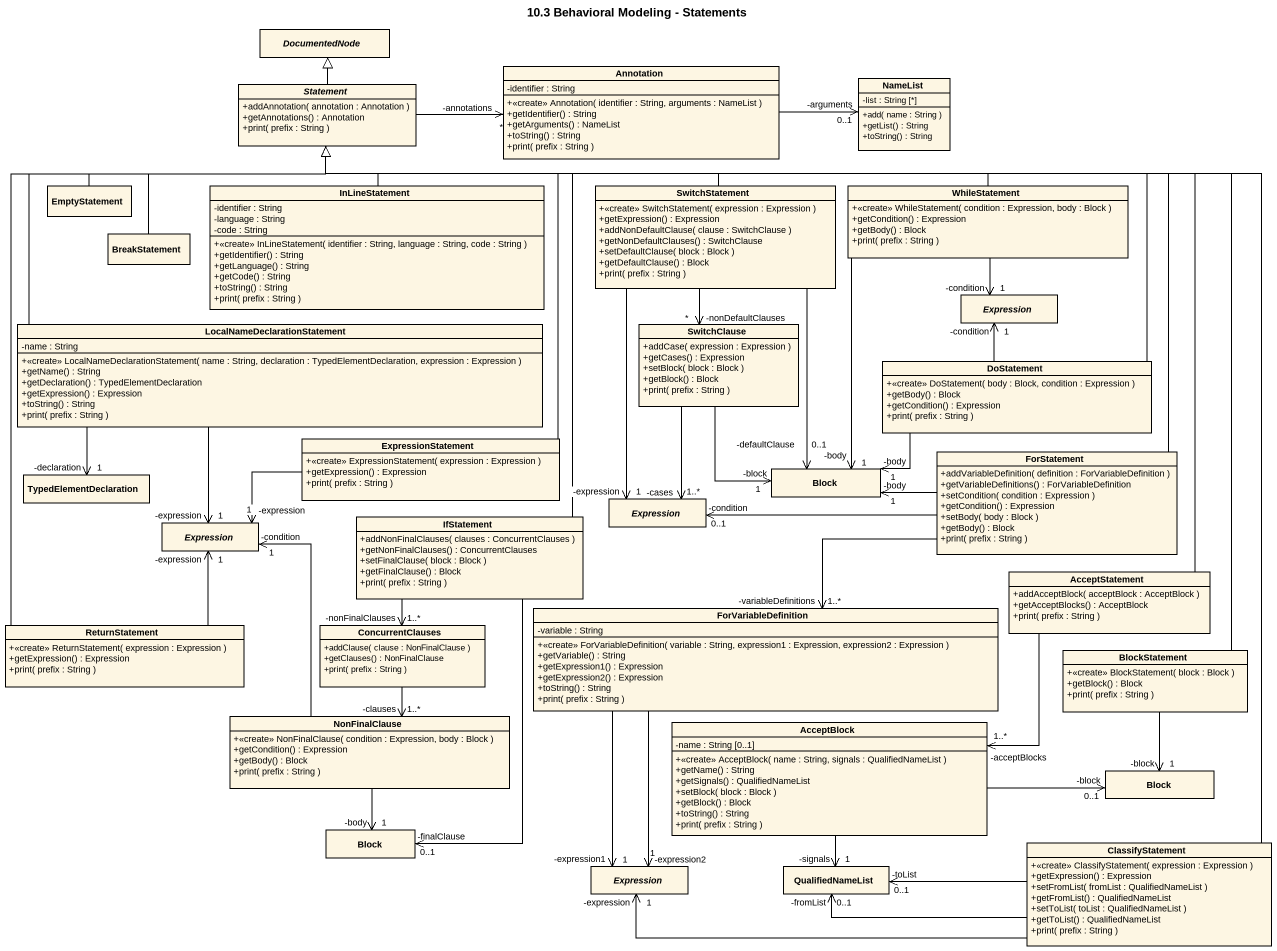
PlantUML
@startuml
title 10.3 Behavioral Modeling - Statements
hide circle
hide empty members
skinparam classAttributeIconSize 0
abstract class DocumentedNode
abstract class Statement {
  +addAnnotation( annotation : Annotation )
  +getAnnotations() : Annotation
  +print( prefix : String )
}
class "Annotation" as Annotation_ {
  -identifier : String
  +<<create>> Annotation( identifier : String, arguments : NameList )
  +getIdentifier() : String
  +getArguments() : NameList
  +toString() : String
  +print( prefix : String )
}
class NameList {
  -list : String [*]
  +add( name : String )
  +getList() : String
  +toString() : String
}
class EmptyStatement
class InLineStatement {
  -identifier : String
  -language : String
  -code : String
  +<<create>> InLineStatement( identifier : String, language : String, code : String )
  +getIdentifier() : String
  +getLanguage() : String
  +getCode() : String
  +toString() : String
  +print( prefix : String )
}
class SwitchStatement {
  +<<create>> SwitchStatement( expression : Expression )
  +getExpression() : Expression
  +addNonDefaultClause( clause : SwitchClause )
  +getNonDefaultClauses() : SwitchClause
  +setDefaultClause( block : Block )
  +getDefaultClause() : Block
  +print( prefix : String )
}
class WhileStatement {
  +<<create>> WhileStatement( condition : Expression, body : Block )
  +getCondition() : Expression
  +getBody() : Block
  +print( prefix : String )
}
class BreakStatement
abstract class Expression
class "LocalNameDeclarationStatement" as LocalNameDeclarationStatemen {
  -name : String
  +<<create>> LocalNameDeclarationStatement( name : String, declaration : TypedElementDeclaration, expression : Expression )
  +getName() : String
  +getDeclaration() : TypedElementDeclaration
  +getExpression() : Expression
  +toString() : String
  +print( prefix : String )
}
class SwitchClause {
  +addCase( expression : Expression )
  +getCases() : Expression
  +setBlock( block : Block )
  +getBlock() : Block
  +print( prefix : String )
}
class DoStatement {
  +<<create>> DoStatement( body : Block, condition : Expression )
  +getBody() : Block
  +getCondition() : Expression
  +print( prefix : String )
}
class TypedElementDeclaration
class ExpressionStatement {
  +<<create>> ExpressionStatement( expression : Expression )
  +getExpression() : Expression
  +print( prefix : String )
}
class Block
class ForStatement {
  +addVariableDefinition( definition : ForVariableDefinition )
  +getVariableDefinitions() : ForVariableDefinition
  +setCondition( condition : Expression )
  +getCondition() : Expression
  +setBody( body : Block )
  +getBody() : Block
  +print( prefix : String )
}
abstract class "Expression" as Expression_2
abstract class "Expression" as Expression_3
class IfStatement {
  +addNonFinalClauses( clauses : ConcurrentClauses )
  +getNonFinalClauses() : ConcurrentClauses
  +setFinalClause( block : Block )
  +getFinalClause() : Block
  +print( prefix : String )
}
class AcceptStatement {
  +addAcceptBlock( acceptBlock : AcceptBlock )
  +getAcceptBlocks() : AcceptBlock
  +print( prefix : String )
}
class ReturnStatement {
  +<<create>> ReturnStatement( expression : Expression )
  +getExpression() : Expression
  +print( prefix : String )
}
class ConcurrentClauses {
  +addClause( clause : NonFinalClause )
  +getClauses() : NonFinalClause
  +print( prefix : String )
}
class ForVariableDefinition {
  -variable : String
  +<<create>> ForVariableDefinition( variable : String, expression1 : Expression, expression2 : Expression )
  +getVariable() : String
  +getExpression1() : Expression
  +getExpression2() : Expression
  +toString() : String
  +print( prefix : String )
}
class BlockStatement {
  +<<create>> BlockStatement( block : Block )
  +getBlock() : Block
  +print( prefix : String )
}
class NonFinalClause {
  +<<create>> NonFinalClause( condition : Expression, body : Block )
  +getCondition() : Expression
  +getBody() : Block
  +print( prefix : String )
}
class AcceptBlock {
  -name : String [0..1]
  +<<create>> AcceptBlock( name : String, signals : QualifiedNameList )
  +getName() : String
  +getSignals() : QualifiedNameList
  +setBlock( block : Block )
  +getBlock() : Block
  +toString() : String
  +print( prefix : String )
}
class "Block" as Block_2
class "Block" as Block_3
class ClassifyStatement {
  +<<create>> ClassifyStatement( expression : Expression )
  +getExpression() : Expression
  +setFromList( fromList : QualifiedNameList )
  +getFromList() : QualifiedNameList
  +setToList( toList : QualifiedNameList )
  +getToList() : QualifiedNameList
  +print( prefix : String )
}
abstract class "Expression" as Expression_4
class QualifiedNameList
Statement -up-|> DocumentedNode
Statement -right-> "-annotations\n*" Annotation_
Annotation_ -right-> "-arguments\n0..1" NameList
EmptyStatement -right-|> Statement
InLineStatement -up-|> Statement
SwitchStatement -left-|> Statement
SwitchStatement --> "-nonDefaultClauses\n*" SwitchClause
SwitchStatement --> "-defaultClause\n0..1" Block
SwitchStatement --> "-expression\n1" Expression_2
WhileStatement -left-|> Statement
WhileStatement --> "-condition\n1" Expression
WhileStatement --> "-body\n1" Block
BreakStatement -up-|> Statement
LocalNameDeclarationStatemen -up-|> Statement
LocalNameDeclarationStatemen -left-> "-declaration\n1" TypedElementDeclaration
LocalNameDeclarationStatemen --> "-expression\n1" Expression_3
SwitchClause --> "-block\n1" Block
SwitchClause --> "-cases\n1..*" Expression_2
DoStatement -left-|> Statement
DoStatement -up-> "-condition\n1" Expression
DoStatement -left-> "-body\n1" Block
ExpressionStatement -up-|> Statement
ExpressionStatement -left-> "-expression\n1" Expression_3
ForStatement -left-|> Statement
ForStatement -left-> "-body\n1" Block
ForStatement -left-> "-condition\n0..1" Expression_2
ForStatement -left-> "-variableDefinitions\n1..*" ForVariableDefinition
IfStatement -up-|> Statement
IfStatement --> "-nonFinalClauses\n1..*" ConcurrentClauses
IfStatement --> "-finalClause\n0..1" Block_3
AcceptStatement -up-|> Statement
AcceptStatement --> "-acceptBlocks\n1..*" AcceptBlock
ReturnStatement -up-|> Statement
ReturnStatement -up-> "-expression\n1" Expression_3
ConcurrentClauses --> "-clauses\n1..*" NonFinalClause
ForVariableDefinition --> "-expression1\n1" Expression_4
ForVariableDefinition --> "1\n-expression2" Expression_4
BlockStatement -up-|> Statement
BlockStatement --> "-block\n1" Block_2
NonFinalClause -up-> "-condition\n1" Expression_3
NonFinalClause --> "-body\n1" Block_3
AcceptBlock -right-> "-block\n0..1" Block_2
AcceptBlock --> "-signals\n1" QualifiedNameList
ClassifyStatement -up-|> Statement
ClassifyStatement -left-> "-expression\n1" Expression_4
ClassifyStatement -left-> "-fromList\n0..1" QualifiedNameList
ClassifyStatement -left-> "-toList\n0..1" QualifiedNameList
@enduml
